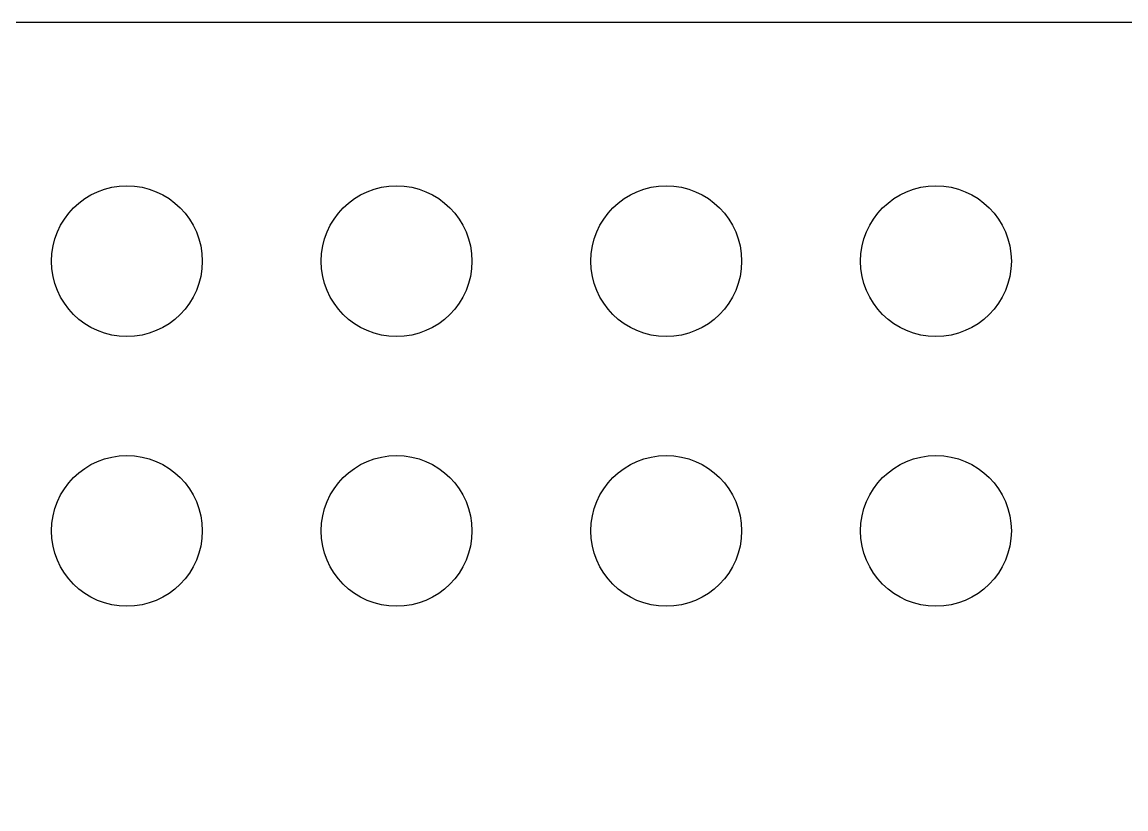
# Model space of a CAD drawing. Extents: x -9 to 288, y -8 to 181.
# Drawn here: x 45.48 to 55.87, y 48.59 to 56 of the extents above; entities that cross this region are included whole.
import ezdxf

# ---------------------------------------------------------------- set-up
doc = ezdxf.new("R2010")
doc.units = 0
doc.layers.add('BOARD_GEOMETRY_OUTLINE', color=3, linetype='CONTINUOUS')
doc.layers.add('PIN_TOP', color=5, linetype='CONTINUOUS')

msp = doc.modelspace()

# ---------------------------------------------------------------- linework, layer by layer
at = {"layer": 'BOARD_GEOMETRY_OUTLINE'}
msp.add_lwpolyline([(2.999994, 55.99999), (82.000014, 55.99999, -0.414214), (85.000008, 52.999996), (85.000008, 2.999994, -0.414214), (82.000014, 0), (2.999994, 0, -0.414214), (0, 2.999994), (0, 52.999996, -0.414214)], format="xyb", close=True, dxfattribs=at)
at = {"layer": 'PIN_TOP'}
for centre in [(46.465216, 53.748191), (49.005216, 53.748191), (51.545216, 53.748191), (54.085216, 53.748191), (46.465216, 51.208191), (49.005216, 51.208191), (51.545216, 51.208191), (54.085216, 51.208191)]:
    msp.add_circle(centre, 0.71, dxfattribs=at)

doc.saveas('drawing.dxf')
